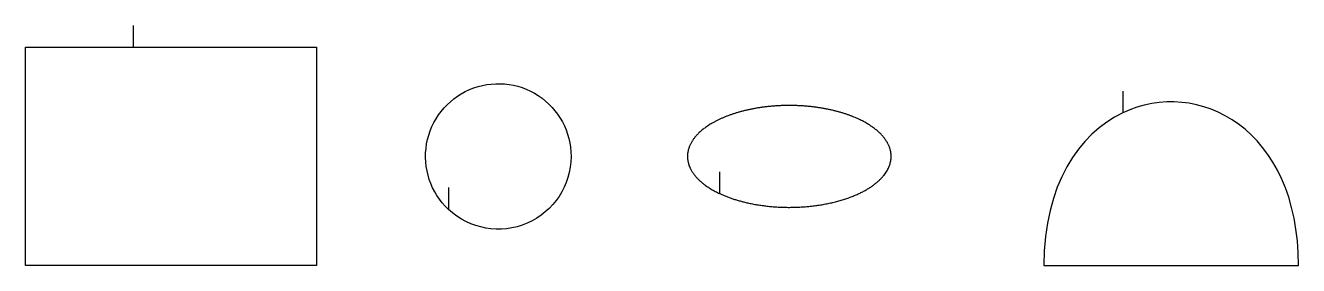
# Model space of a CAD drawing. Header units: millimetres. Extents: x 10 to 185, y 50 to 83.
import ezdxf

# ---------------------------------------------------------------- set-up
doc = ezdxf.new("R2010")
doc.units = ezdxf.units.MM
doc.layers.add('CUT', color=7, linetype='CONTINUOUS', true_color=0x000000)
doc.layers.add('LEADIN', color=1, linetype='CONTINUOUS', true_color=0xff0000)

msp = doc.modelspace()

# ---------------------------------------------------------------- linework, layer by layer
at = {"layer": 'CUT'}
msp.add_lwpolyline([(24.8, 80), (50, 80), (50, 50), (10, 50), (10, 80)], close=True, dxfattribs=at)
msp.add_lwpolyline([(68.154529, 57.710314, -0.5395707227), (71.028521, 74.177546, -0.5395707227), (85, 65), (85, 65, -0.6568772224)], format="xyb", close=True, dxfattribs=at)
msp.add_open_spline([(160.82879, 70.979), (171.1085, 75.893), (185, 68.9), (185, 50), (173.333333, 50), (161.666667, 50), (150, 50), (150, 61.1), (154.7915, 68.093), (160.82879, 70.979)], degree=3, knots=[0, 0, 0, 0, 1, 1, 1, 2, 2, 2, 3, 3, 3, 3], dxfattribs=at)
msp.add_rational_spline([(105.416341, 59.89722), (103.130335, 60.970571), (101.662933, 62.356291), (101.172363, 63.904959), (100.681793, 65.453627), (101.220954, 66.998251), (102.731706, 68.372276), (104.242459, 69.7463), (106.561902, 70.801565), (109.43993, 71.424282), (112.317957, 72.046999), (115.444235, 72.170021), (118.481658, 71.780082), (121.519082, 71.390143), (124.140127, 70.529291), (126.06217, 69.290349), (127.984213, 68.051408), (129, 66.567972), (129, 65), (129, 65), (129, 65), (129, 65), (129, 63.145073), (127.598266, 61.427651), (125.002618, 60.102357), (122.406969, 58.777062), (119.002234, 58.040382), (115.293194, 58.001535), (111.584154, 57.962689), (108.120707, 58.627435), (105.416341, 59.89722)], [1, 0.964056905885, 0.964056905885, 1, 0.964056905885, 0.964056905885, 1, 0.964056905885, 0.964056905885, 1, 0.964056905885, 0.964056905885, 1, 0.964056905885, 0.964056905885, 1, 0.964056905885, 0.964056905885, 1, 1, 1, 1, 0.950580389873, 0.950580389873, 1, 0.950580389873, 0.950580389873, 1, 0.950580389873, 0.950580389873, 1], degree=3, knots=[0, 0, 0, 0, 1, 1, 1, 2, 2, 2, 3, 3, 3, 4, 4, 4, 5, 5, 5, 6, 6, 6, 7, 7, 7, 8, 8, 8, 9, 9, 9, 10, 10, 10, 10], dxfattribs=at)
at = {"layer": 'LEADIN'}
for p, q in [((24.8, 83), (24.8, 80)), ((160.82879, 73.979), (160.82879, 70.979)), ((105.416341, 62.89722), (105.416341, 59.89722)), ((68.154529, 60.710314), (68.154529, 57.710314))]:
    msp.add_line(p, q, dxfattribs=at)

doc.saveas('drawing.dxf')
